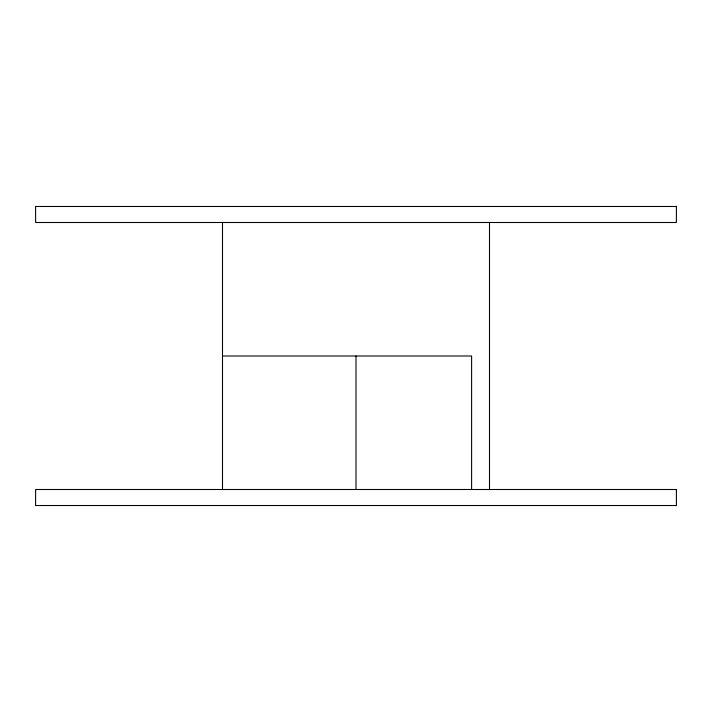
<?xml version="1.0" encoding="UTF-8"?>
<svg xmlns="http://www.w3.org/2000/svg" width="712" height="712" viewBox="0 0 712 712"><rect width="100%" height="100%" fill="white"/><g stroke="black" fill="none" stroke-linecap="round" stroke-linejoin="round"><path stroke-width="1.07" d="M222.5 356L471.611 356L471.611 489.5M489.5 222.5L489.5 489.5M356 356L356 489.5M222.5 222.5L222.5 489.5M676.4 206.48L35.6 206.48L35.6 222.5L676.4 222.5L676.4 206.48M676.4 489.5L35.6 489.5L35.6 505.52L676.4 505.52L676.4 489.5"/></g></svg>
